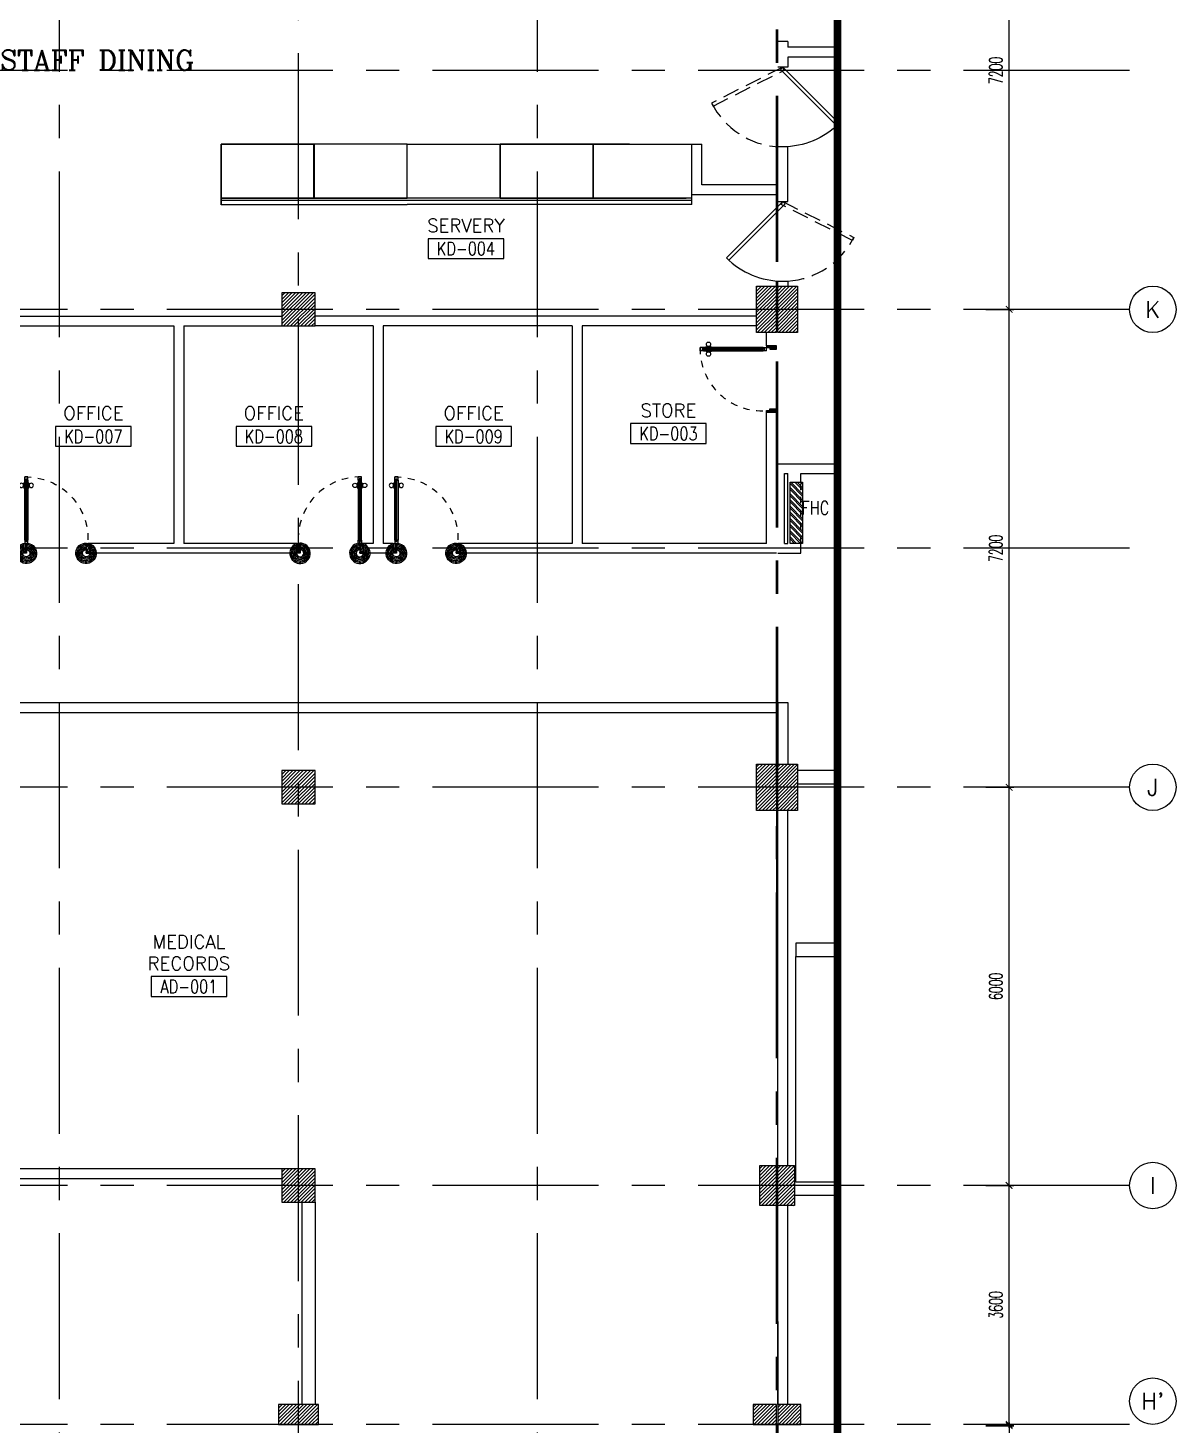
# Model space of a CAD drawing. Extents: x -0.4 to 91.7, y -13.2 to 78.1.
# Drawn here: x 74.37 to 91.66, y 33.36 to 54.41 of the extents above; entities that cross this region are included whole.
import ezdxf
from ezdxf.enums import TextEntityAlignment as Align

# ---------------------------------------------------------------- set-up
doc = ezdxf.new("R2010")
doc.units = 0
doc.header["$MEASUREMENT"] = 0
doc.header["$PDMODE"] = 3
doc.header["$PDSIZE"] = 0.1
for name, pattern in [('CENTER2', [1.125, 0.75, -0.125, 0.125, -0.125]), ('CENTERX2', [4, 2.5, -0.5, 0.5, -0.5]), ('HIDDEN', [0.375, 0.25, -0.125])]:
    doc.linetypes.add(name, pattern=pattern)
doc.layers.get('0').update_dxf_attribs({"color": 11, "linetype": 'CONTINUOUS'})
doc.layers.get('DEFPOINTS').update_dxf_attribs({"color": 11, "linetype": 'CONTINUOUS'})
for name, color, linetype in [('AX', 11, 'CONTINUOUS'), ('AX-CR', 11, 'CONTINUOUS'), ('AX-DIM', 11, 'CONTINUOUS'), ('AX-TXT', 11, 'CONTINUOUS'), ('AXES', 11, 'CENTERX2'), ('COL', 11, 'CONTINUOUS'), ('COUNTER', 11, 'CONTINUOUS'), ('DOOR', 11, 'CONTINUOUS'), ('EJ', 11, 'CONTINUOUS'), ('ELEV', 11, 'CONTINUOUS'), ('FHC', 11, 'CONTINUOUS'), ('HAT', 11, 'CONTINUOUS'), ('RM-BOX', 11, 'CONTINUOUS'), ('RM-NAME', 11, 'CONTINUOUS'), ('RM-NO', 11, 'CONTINUOUS'), ('SLOPE', 11, 'CONTINUOUS'), ('WALL', 11, 'CONTINUOUS')]:
    doc.layers.add(name, color=color, linetype=linetype)
doc.styles.add('ROMANC', font='romanc', dxfattribs={"height": 0.1})
doc.styles.add('ROMANS', font='ROMANS.shx', dxfattribs={"width": 0.6})
doc.dimstyles.new('STANDARD in', dxfattribs={"dimtxt": 0.2, "dimasz": 0.1, "dimexe": 0.07, "dimexo": 0.05, "dimgap": 0.1, "dimtad": 1, "dimdec": 0, "dimlfac": 1000, "dimzin": 0, "dimdsep": 46, "dimtxsty": 'ROMANS', "dimblk": 'ARCHTICK', "dimcen": 0.05, "dimdle": 0.05, "dimclrd": 7, "dimclre": 7, "dimclrt": 2, "dimadec": 0, "dimazin": 0, "dimtfac": 1, "dimtdec": 0, "dimtmove": 2, "dimatfit": 3, "dimldrblk": 'ARCHTICK', "dimfxl": 0, "dimtolj": 1, "dimtzin": 0, "dimarcsym": 0})
pattern_1 = [(45, (-298.103787, -5.161), (-0.0265165043, 0.0265165043), [])]

# ---------------------------------------------------------------- blocks, each defined once
blk = doc.blocks.new('COL50')
at = {"layer": 'COL'}
blk.add_lwpolyline([(-250, 250), (-250, -250), (250, -250), (250, 250)], close=True, dxfattribs=at)
blk = doc.blocks.new('*X59')
at = {"color": 0}
for p, q in [((203889, 41926), (204364, 42401)), ((203889, 41979), (204311, 42401)), ((203889, 42032), (204258, 42401)), ((203889, 42085), (204205, 42401)), ((203889, 42138), (204152, 42401)), ((203889, 42191), (204099, 42401)), ((203889, 42244), (204046, 42401)), ((203889, 42297), (203993, 42401)), ((203889, 42350), (203940, 42401)), ((203917, 41901), (204389, 42373)), ((203970, 41901), (204389, 42320)), ((204023, 41901), (204389, 42267)), ((204076, 41901), (204389, 42214)), ((204129, 41901), (204389, 42161)), ((204182, 41901), (204389, 42108)), ((204235, 41901), (204389, 42055)), ((204288, 41901), (204389, 42001)), ((204341, 41901), (204389, 41948))]:
    blk.add_line(p, q, dxfattribs=at)
blk = doc.blocks.new('RM1')
at = {"layer": 'RM-BOX'}
blk.add_lwpolyline([(570, -200), (-570, -200), (-570, -500), (570, -500)], close=True, dxfattribs=at)
at = {"layer": 'RM-NAME', "style": 'ROMANS'}
for tag, p in [('ROOMNAME1', (0, 324)), ('ROOMNAME2', (0, 0))]:
    blk.add_attdef(tag, text='', height=200, dxfattribs=at).set_placement(p, align=Align.MIDDLE)
at = {"layer": 'RM-NO', "style": 'ROMANS', "width": 0.8}
blk.add_attdef('ROOMNO', text='', height=200, dxfattribs=at).set_placement((0, -350), align=Align.MIDDLE)
blk = doc.blocks.new('*X61')
at = {"color": 0}
for p, q in [((203889, 47918), (204371, 48401)), ((203889, 47972), (204318, 48401)), ((203889, 48025), (204265, 48401)), ((203889, 48078), (204212, 48401)), ((203889, 48131), (204159, 48401)), ((203889, 48184), (204106, 48401)), ((203889, 48237), (204053, 48401)), ((203889, 48290), (204000, 48401)), ((203889, 48343), (203947, 48401)), ((203924, 47901), (204389, 48365)), ((203977, 47901), (204389, 48312)), ((204030, 47901), (204389, 48259)), ((204083, 47901), (204389, 48206)), ((204136, 47901), (204389, 48153)), ((204189, 47901), (204389, 48100)), ((204242, 47901), (204389, 48047)), ((204295, 47901), (204389, 47994)), ((204348, 47901), (204389, 47941))]:
    blk.add_line(p, q, dxfattribs=at)
blk = doc.blocks.new('*X63')
at = {"color": 0}
for p, q in [((203889, 55131), (204359, 55601)), ((203889, 55184), (204306, 55601)), ((203889, 55237), (204253, 55601)), ((203889, 55290), (204199, 55601)), ((203889, 55343), (204146, 55601)), ((203889, 55396), (204093, 55601)), ((203889, 55449), (204040, 55601)), ((203889, 55502), (203987, 55601)), ((203889, 55555), (203934, 55601)), ((203912, 55101), (204389, 55578)), ((203965, 55101), (204389, 55525)), ((204018, 55101), (204389, 55472)), ((204071, 55101), (204389, 55419)), ((204124, 55101), (204389, 55366)), ((204177, 55101), (204389, 55313)), ((204230, 55101), (204389, 55260)), ((204283, 55101), (204389, 55207)), ((204336, 55101), (204389, 55154))]:
    blk.add_line(p, q, dxfattribs=at)
blk = doc.blocks.new('C11')
at = {"layer": 'HAT'}
h = blk.add_hatch(dxfattribs=at)
h.set_pattern_fill('ANSI31', color=256, scale=300, style=0)
h.set_pattern_definition([(45, (-383765.23, -62181), (-26.5165043, 26.5165043), [])])
h.paths.add_polyline_path([(-20, 350), (-20, 700), (-320, 700), (-320, 350)])
h.paths.add_polyline_path([(-320, 0), (-20, 0), (-20, 350), (-320, 350)])
h = blk.add_hatch(dxfattribs=at)
h.set_pattern_fill('ANSI31', color=256, scale=300, style=0)
h.set_pattern_definition([(45, (-383445.23, -62181), (-26.5165043, 26.5165043), [])])
h.paths.add_polyline_path([(300, 350), (300, 700), (0, 700), (0, 350)])
h.paths.add_polyline_path([(0, 0), (300, 0), (300, 350), (0, 350)])
at = {"layer": 'COL'}
for points in [[(-20, 700), (-20, 0), (-320, 0), (-320, 700)], [(300, 700), (300, 0), (0, 0), (0, 700)]]:
    blk.add_lwpolyline(points, close=True, dxfattribs=at)
blk = doc.blocks.new('A$C24ED45A6')
at = {"layer": 'DOOR', "color": 0, "linetype": 'ByBlock'}
for p, q in [((909, 1055), (909, 990)), ((918, 1055), (909, 1055)), ((918, 978), (918, 1068)), ((925, 1068), (918, 1068)), ((918, 1055), (918, 990)), ((925, 1100), (925, 1150)), ((925, 1150), (975, 1150)), ((975, 1150), (925, 1150)), ((942, 1100), (925, 1100)), ((942, 1100), (942, 1120)), ((958, 1120), (942, 1120)), ((958, 1100), (958, 1120)), ((975, 1100), (958, 1100)), ((975, 1100), (975, 1150)), ((975, 1068), (982, 1068)), ((982, 978), (982, 1068)), ((982, 1055), (982, 990)), ((982, 1055), (991, 1055)), ((991, 1055), (991, 990)), ((918, 990), (909, 990)), ((925, 978), (918, 978)), ((975, 978), (982, 978)), ((982, 990), (991, 990)), ((0, 0), (0, 150)), ((0, 150), (25, 150)), ((50, 0), (0, 0)), ((25, 150), (25, 100)), ((25, 100), (50, 100)), ((50, 100), (50, 0)), ((925, 150), (925, 200)), ((925, 200), (942, 200)), ((925, 150), (975, 150)), ((942, 200), (942, 180)), ((942, 180), (958, 180)), ((975, 100), (950, 100)), ((950, 100), (950, 0)), ((958, 180), (958, 200)), ((958, 200), (975, 200)), ((975, 200), (975, 150)), ((1000, 150), (975, 150)), ((975, 150), (975, 100)), ((1000, 150), (1000, 0)), ((950, 0), (1000, 0))]:
    blk.add_line(p, q, dxfattribs=at)
at = {"layer": 'DOOR', "linetype": 'ByBlock'}
for p, q in [((925, 1100), (925, 200)), ((942, 200), (942, 1100)), ((958, 200), (958, 1100)), ((975, 200), (975, 1100))]:
    blk.add_line(p, q, dxfattribs=at)
at = {"layer": 'DOOR', "color": 9, "linetype": 'ByBlock'}
for p, q in [((50, 0), (0, 114)), ((50, 0), (0, 40)), ((50, 0), (37, 100)), ((950, 0), (1000, 114)), ((950, 0), (963, 100)), ((950, 0), (1000, 40))]:
    blk.add_line(p, q, dxfattribs=at)
at = {"layer": 'DOOR', "color": 0, "linetype": 'ByBlock'}
for centre in [(876, 1023), (1024, 1023)]:
    blk.add_circle(centre, 32.4, dxfattribs=at)
at = {"layer": 'DOOR', "linetype": 'HIDDEN', "ltscale": 0.5}
blk.add_arc((950, 222), 928, 88.456, 184.4816, dxfattribs=at)
at = {"layer": 'DOOR', "color": 9, "linetype": 'ByBlock'}
for centre, radius, start, end in [((50, 0), 154, 103.7142, 108.8947), ((50, 0), 134, 100.72, 111.8402), ((50, 0), 114, 102.6226, 115.9162), ((50, 0), 94.4, 90, 121.9818), ((50, 0), 74.4, 90, 132.2236), ((50, 0), 54.4, 90, 156.7926), ((50, 0), 34.4, 90, 180), ((50, 0), 14.4, 90, 180), ((950, 0), 94.4, 58.0182, 90), ((950, 0), 74.4, 47.7764, 90), ((950, 0), 54.4, 23.2074, 90), ((950, 0), 34.4, 0, 90), ((950, 0), 14.4, 0, 90), ((950, 0), 134, 68.1598, 79.28), ((950, 0), 114, 64.0838, 77.3774), ((950, 0), 154, 71.1053, 76.2858)]:
    blk.add_arc(centre, radius, start, end, dxfattribs=at)
at = {"layer": 'WALL'}
blk.add_line((1000, 0), (1000, 150), dxfattribs=at)
blk = doc.blocks.new('AXL')
at = {"layer": 'AX-CR'}
blk.add_circle((-350, 0), 350, dxfattribs=at)
at = {"layer": 'AX-TXT', "style": 'ROMANS'}
blk.add_attdef('AX', text='', height=250, dxfattribs=at).set_placement((-350, 0), align=Align.MIDDLE)
blk = doc.blocks.new('_ARCHTICK')
at = {"color": 0, "linetype": 'ByBlock', "const_width": 0.15}
blk.add_lwpolyline([(-0.5, -0.5), (0.5, 0.5)], dxfattribs=at)
blk = doc.blocks.new('*D143')
at = {"layer": 'AX-DIM', "color": 7, "linetype": 'ByBlock', "lineweight": -2}
for p, q in [((88.797, 36.97), (89.217, 36.97)), ((89.147, 33.32), (89.147, 37.02)), ((88.797, 33.37), (89.217, 33.37))]:
    blk.add_line(p, q, dxfattribs=at)
at = {"layer": 'DEFPOINTS', "color": 0, "linetype": 'ByBlock'}
for p in [(88.747, 36.97), (89.147, 36.97), (88.747, 33.37)]:
    blk.add_point(p, dxfattribs=at)
at = {"layer": 'AX-DIM', "color": 7, "linetype": 'ByBlock', "lineweight": -2, "xscale": 0.1, "yscale": 0.1, "zscale": 0.1}
for p, rotation in [((89.147, 36.97), 90), ((89.147, 33.37), 270)]:
    blk.add_blockref('_ARCHTICK', p, dxfattribs=dict(at, rotation=rotation))
at = {"layer": 'AX-DIM', "color": 2, "linetype": 'ByBlock', "insert": (88.947, 35.17), "char_height": 0.2, "attachment_point": 5, "rotation": 90, "style": 'ROMANS'}
blk.add_mtext('\\A1;3600', dxfattribs=at)
blk = doc.blocks.new('*D150')
at = {"layer": 'AX-DIM', "color": 7, "linetype": 'ByBlock', "lineweight": -2}
for p, q in [((88.797, 57.37), (89.217, 57.37)), ((89.147, 50.12), (89.147, 57.42)), ((88.797, 50.17), (89.217, 50.17))]:
    blk.add_line(p, q, dxfattribs=at)
at = {"layer": 'DEFPOINTS', "color": 0, "linetype": 'ByBlock'}
for p in [(88.747, 57.37), (89.147, 57.37), (88.747, 50.17)]:
    blk.add_point(p, dxfattribs=at)
at = {"layer": 'AX-DIM', "color": 7, "linetype": 'ByBlock', "lineweight": -2, "xscale": 0.1, "yscale": 0.1, "zscale": 0.1}
for p, rotation in [((89.147, 57.37), 90), ((89.147, 50.17), 270)]:
    blk.add_blockref('_ARCHTICK', p, dxfattribs=dict(at, rotation=rotation))
at = {"layer": 'AX-DIM', "color": 2, "linetype": 'ByBlock', "insert": (88.947, 53.77), "char_height": 0.2, "attachment_point": 5, "rotation": 90, "style": 'ROMANS'}
blk.add_mtext('\\A1;7200', dxfattribs=at)
blk = doc.blocks.new('*D151')
at = {"layer": 'AX-DIM', "color": 7, "linetype": 'ByBlock', "lineweight": -2}
for p, q in [((88.797, 50.17), (89.217, 50.17)), ((89.147, 42.92), (89.147, 50.22)), ((88.797, 42.97), (89.217, 42.97))]:
    blk.add_line(p, q, dxfattribs=at)
at = {"layer": 'DEFPOINTS', "color": 0, "linetype": 'ByBlock'}
for p in [(88.747, 50.17), (89.147, 50.17), (88.747, 42.97)]:
    blk.add_point(p, dxfattribs=at)
at = {"layer": 'AX-DIM', "color": 7, "linetype": 'ByBlock', "lineweight": -2, "xscale": 0.1, "yscale": 0.1, "zscale": 0.1}
for p, rotation in [((89.147, 50.17), 90), ((89.147, 42.97), 270)]:
    blk.add_blockref('_ARCHTICK', p, dxfattribs=dict(at, rotation=rotation))
at = {"layer": 'AX-DIM', "color": 2, "linetype": 'ByBlock', "insert": (88.947, 46.57), "char_height": 0.2, "attachment_point": 5, "rotation": 90, "style": 'ROMANS'}
blk.add_mtext('\\A1;7200', dxfattribs=at)
blk = doc.blocks.new('*D152')
at = {"layer": 'AX-DIM', "color": 7, "linetype": 'ByBlock', "lineweight": -2}
for p, q in [((88.797, 42.97), (89.217, 42.97)), ((89.147, 36.92), (89.147, 43.02)), ((88.797, 36.97), (89.217, 36.97))]:
    blk.add_line(p, q, dxfattribs=at)
at = {"layer": 'DEFPOINTS', "color": 0, "linetype": 'ByBlock'}
for p in [(88.747, 42.97), (89.147, 42.97), (88.747, 36.97)]:
    blk.add_point(p, dxfattribs=at)
at = {"layer": 'AX-DIM', "color": 7, "linetype": 'ByBlock', "lineweight": -2, "xscale": 0.1, "yscale": 0.1, "zscale": 0.1}
for p, rotation in [((89.147, 42.97), 90), ((89.147, 36.97), 270)]:
    blk.add_blockref('_ARCHTICK', p, dxfattribs=dict(at, rotation=rotation))
at = {"layer": 'AX-DIM', "color": 2, "linetype": 'ByBlock', "insert": (88.947, 39.97), "char_height": 0.2, "attachment_point": 5, "rotation": 90, "style": 'ROMANS'}
blk.add_mtext('\\A1;6000', dxfattribs=at)
blk = doc.blocks.new('*D156')
at = {"layer": 'AX-DIM', "color": 7, "linetype": 'ByBlock', "lineweight": -2}
for p, q in [((88.797, 33.35), (89.217, 33.35)), ((89.147, 33.4), (89.147, 27.3)), ((88.797, 27.35), (89.217, 27.35))]:
    blk.add_line(p, q, dxfattribs=at)
at = {"layer": 'DEFPOINTS', "color": 0, "linetype": 'ByBlock'}
for p in [(88.747, 33.35), (88.747, 27.35), (89.147, 27.35)]:
    blk.add_point(p, dxfattribs=at)
at = {"layer": 'AX-DIM', "color": 7, "linetype": 'ByBlock', "lineweight": -2, "xscale": 0.1, "yscale": 0.1, "zscale": 0.1}
for p, rotation in [((89.147, 33.35), 90), ((89.147, 27.35), 270)]:
    blk.add_blockref('_ARCHTICK', p, dxfattribs=dict(at, rotation=rotation))
at = {"layer": 'AX-DIM', "color": 2, "linetype": 'ByBlock', "insert": (88.947, 30.35), "char_height": 0.2, "attachment_point": 5, "rotation": 90, "style": 'ROMANS'}
blk.add_mtext('\\A1;6000', dxfattribs=at)

msp = doc.modelspace()

# ---------------------------------------------------------------- hatches: boundary and pattern name
at = {"layer": 'FHC', "linetype": 'ByBlock', "ltscale": 0.3}
h = msp.add_hatch(dxfattribs=at)
h.set_pattern_fill('ANSI32', color=11, scale=175, angle=90, style=0)
h.set_pattern_definition([(135, (117.08745, -185.551366), (-0.046403882, -0.046403882), []), (135, (117.08745, -185.52043), (-0.046403882, -0.046403882), [])])
h.paths.add_polyline_path([(86.0364, 47.5648), (85.8464, 47.5648), (85.8464, 46.6448), (86.0364, 46.6448)])
h.paths.add_polyline_path([(86.4576, 46.4322), (86.0367, 46.4322), (86.0367, 46.6947), (86.4576, 46.6947)], flags=9)
at = {"layer": 'HAT'}
h = msp.add_hatch(dxfattribs=at)
h.set_pattern_fill('ANSI31', color=256, scale=0.3, style=0)
h.set_pattern_definition([(45, (-298.103787, -12.361), (-0.0265165043, 0.0265165043), [])])
h.paths.add_polyline_path([(85.6414, 50.17), (85.6414, 50.52), (85.3414, 50.52), (85.3414, 50.17)])
h.paths.add_polyline_path([(85.3414, 49.82), (85.6414, 49.82), (85.6414, 50.17), (85.3414, 50.17)])
h = msp.add_hatch(dxfattribs=at)
h.set_pattern_fill('ANSI31', color=256, scale=0.3, style=0)
h.set_pattern_definition([(45, (-297.783787, -12.361), (-0.0265165043, 0.0265165043), [])])
h.paths.add_polyline_path([(85.9614, 50.17), (85.9614, 50.52), (85.6614, 50.52), (85.6614, 50.17)])
h.paths.add_polyline_path([(85.6614, 49.82), (85.9614, 49.82), (85.9614, 50.17), (85.6614, 50.17)])
h = msp.add_hatch(dxfattribs=at)
h.set_pattern_fill('ANSI31', color=256, scale=0.3, style=0)
h.set_pattern_definition(pattern_1)
h.paths.add_polyline_path([(85.6414, 37.27), (85.3914, 37.27), (85.3914, 36.97), (85.6414, 36.97)])
h.paths.add_polyline_path([(85.6414, 36.97), (85.3914, 36.97), (85.3914, 36.67), (85.6414, 36.67)])
h = msp.add_hatch(dxfattribs=at)
h.set_pattern_fill('ANSI31', color=256, scale=0.3, style=0)
h.set_pattern_definition([(45, (-297.833787, -5.161), (-0.0265165043, 0.0265165043), [])])
h.paths.add_polyline_path([(85.9114, 37.27), (85.6614, 37.27), (85.6614, 36.97), (85.9114, 36.97)])
h.paths.add_polyline_path([(85.9114, 36.97), (85.6614, 36.97), (85.6614, 36.67), (85.9114, 36.67)])
h = msp.add_hatch(dxfattribs=at)
h.set_pattern_fill('ANSI31', color=256, scale=0.3, style=0)
h.set_pattern_definition([(45, (-280.103787, -5.161), (-0.0265165043, 0.0265165043), [])])
h.paths.add_polyline_path([(78.4414, 33.37), (78.4414, 33.67), (78.1414, 33.67), (78.1414, 33.37)])
h.paths.add_polyline_path([(78.7414, 33.37), (78.7414, 33.67), (78.4414, 33.67), (78.4414, 33.37)])
h = msp.add_hatch(dxfattribs=at)
h.set_pattern_fill('ANSI31', color=256, scale=0.3, style=0)
h.set_pattern_definition(pattern_1)
h.paths.add_polyline_path([(85.2914, 33.37), (85.6414, 33.37), (85.6414, 33.67), (85.2914, 33.67)])
h = msp.add_hatch(dxfattribs=at)
h.set_pattern_fill('ANSI31', color=256, scale=0.3, style=0)
h.set_pattern_definition([(45, (-297.733787, -5.161), (-0.0265165043, 0.0265165043), [])])
h.paths.add_polyline_path([(85.6614, 33.37), (86.0114, 33.37), (86.0114, 33.67), (85.6614, 33.67)])

# ---------------------------------------------------------------- linework, layer by layer
at = {"layer": 'AXES'}
for p, q in [((78.4414, -12.4715), (78.4414, 77.3632)), ((85.6414, -1.1143), (85.6414, 77.0132)), ((85.6614, -1.1143), (85.6614, 77.0132)), ((74.8414, 5.75), (74.8414, 64.57)), ((82.0414, 5.75), (82.0414, 64.57)), ((90.9611, 53.77), (69.4414, 53.77)), ((90.9611, 50.17), (69.4414, 50.17)), ((90.9611, 46.57), (69.4414, 46.57)), ((90.9611, 42.97), (69.4414, 42.97)), ((90.9611, 36.97), (69.4414, 36.97)), ((90.9611, 33.37), (69.4414, 33.37))]:
    msp.add_line(p, q, dxfattribs=at)
at = {"layer": 'COL'}
for points in [[(78.1914, 50.42), (78.1914, 49.92), (78.6914, 49.92), (78.6914, 50.42)], [(85.6414, 50.52), (85.6414, 49.82), (85.3414, 49.82), (85.3414, 50.52)], [(85.9614, 50.52), (85.9614, 49.82), (85.6614, 49.82), (85.6614, 50.52)], [(85.6414, 37.27), (85.6414, 36.67), (85.3914, 36.67), (85.3914, 37.27)], [(85.9114, 37.27), (85.9114, 36.67), (85.6614, 36.67), (85.6614, 37.27)], [(78.7414, 33.67), (78.1414, 33.67), (78.1414, 33.37), (78.7414, 33.37)], [(85.2914, 33.67), (85.2914, 33.37), (85.6414, 33.37), (85.6414, 33.67)], [(85.6614, 33.67), (85.6614, 33.37), (86.0114, 33.37), (86.0114, 33.67)]]:
    msp.add_lwpolyline(points, close=True, dxfattribs=at)
for points in [[(86.5613, 43.22), (85.9614, 43.22), (85.9614, 43.02), (86.5613, 43.02)], [(86.5613, 40.62), (85.9314, 40.62), (85.9314, 40.42), (86.5613, 40.42)]]:
    msp.add_lwpolyline(points, dxfattribs=at)
at = {"layer": 'COUNTER'}
msp.add_line((85.6414, 42.62), (85.6414, 40.095), dxfattribs=at)
at = {"layer": 'DOOR', "color": 11, "linetype": 'HIDDEN'}
for points in [[(84.6653, 53.279), (84.6879, 53.2343), (85.759, 53.7754), (85.7364, 53.82), (84.6653, 53.279, 0.2646419), (85.6614, 52.62, 0.4142117)], [(86.8076, 51.254), (86.785, 51.2093), (85.7139, 51.7504), (85.7364, 51.795), (86.8076, 51.254, -0.2646419), (85.8114, 50.595, -0.4142117)]]:
    msp.add_lwpolyline(points, format="xyb", dxfattribs=at)
at = {"layer": 'DOOR'}
for points in [[(86.585, 52.9715), (86.5496, 52.9361), (85.7011, 53.7846), (85.7364, 53.82), (86.585, 52.9715, -0.1989107), (85.7364, 52.62, -0.4142117)], [(84.8879, 50.9465), (84.9233, 50.9111), (85.7718, 51.7596), (85.7364, 51.795), (84.8879, 50.9465, 0.1989107), (85.7364, 50.595, 0.4142117)]]:
    msp.add_lwpolyline(points, format="xyb", dxfattribs=at)
at = {"layer": 'ELEV', "linetype": 'CENTER2', "const_width": 0.12}
msp.add_lwpolyline([(86.5613, -0.0385), (86.5613, 66.97)], dxfattribs=at)
at = {"layer": 'FHC', "linetype": 'ByBlock', "ltscale": 0.3}
for p, q in [((85.8464, 46.6448), (85.8464, 47.5648)), ((85.8464, 47.5648), (86.0364, 47.5648)), ((86.0364, 47.5648), (86.0364, 46.6448)), ((86.0364, 46.6448), (85.8464, 46.6448))]:
    msp.add_line(p, q, dxfattribs=at)
at = {"layer": 'FHC', "color": 250, "linetype": 'HIDDEN', "ltscale": 0.25}
msp.add_line((86.0114, 46.6478), (86.0114, 47.563), dxfattribs=at)
at = {"layer": 'SLOPE', "linetype": 'ByBlock'}
for p, q in [((77.2757, 52.6577), (78.6757, 52.6577)), ((78.6757, 52.6577), (77.2757, 52.6577)), ((78.6757, 52.6577), (77.2757, 52.6577)), ((77.2757, 52.6577), (78.6757, 52.6577)), ((77.2757, 52.6577), (77.2757, 51.8477)), ((77.2757, 51.7477), (77.2757, 52.6577)), ((77.2797, 51.8477), (77.2797, 52.6577)), ((77.2797, 52.6577), (77.2797, 51.7477)), ((78.6757, 51.8477), (78.6757, 52.6577)), ((78.6757, 51.8477), (78.6757, 52.6577)), ((78.6757, 51.8477), (78.6757, 52.6577)), ((78.6757, 51.8477), (78.6757, 52.6577)), ((78.6757, 51.8477), (78.6757, 52.6577)), ((78.6757, 51.8477), (78.6757, 52.6577)), ((78.6797, 52.6577), (78.6797, 51.8477)), ((80.0797, 52.6577), (78.6797, 52.6577)), ((80.0797, 52.6577), (78.6797, 52.6577)), ((78.6797, 52.6577), (78.6797, 51.8477)), ((80.0797, 52.6577), (84.3664, 52.6577)), ((80.0797, 51.8477), (80.0797, 52.6577)), ((80.0797, 51.8478), (80.0797, 52.6577)), ((80.0797, 52.6577), (81.4797, 52.6577)), ((80.0797, 51.8478), (80.0797, 52.6577)), ((80.0797, 51.8477), (80.0797, 52.6577)), ((82.8797, 52.6578), (81.4797, 52.6578)), ((81.4797, 52.6578), (81.4797, 51.8478)), ((81.4797, 51.8477), (81.4797, 52.6577)), ((81.4797, 51.8478), (81.4797, 52.6577)), ((81.4797, 52.6577), (81.4797, 51.8478)), ((82.8797, 51.8478), (82.8797, 52.6578)), ((82.8797, 52.6578), (82.8797, 51.8478)), ((82.8797, 52.6578), (82.8797, 51.8478)), ((83.4297, 52.6578), (82.8797, 52.6578)), ((83.4297, 52.6578), (82.8797, 52.6578)), ((82.8797, 51.8477), (82.8797, 52.6577)), ((82.8797, 51.8478), (82.8797, 52.6577)), ((84.3664, 51.7478), (84.3664, 52.6577)), ((77.2757, 51.8477), (78.6757, 51.8477)), ((77.2757, 51.8477), (78.6757, 51.8477)), ((77.2757, 51.8477), (78.6757, 51.8477)), ((77.2757, 51.8477), (78.6757, 51.8477)), ((78.6797, 51.8477), (77.2757, 51.8477)), ((78.6757, 51.8127), (77.2757, 51.8127)), ((78.6797, 51.8477), (77.2797, 51.8477)), ((78.6757, 51.8127), (77.3107, 51.8127)), ((80.0797, 51.8477), (78.6797, 51.8477)), ((78.6797, 51.8477), (80.0797, 51.8477)), ((78.6797, 51.8477), (80.0797, 51.8477)), ((80.0797, 51.8477), (78.6797, 51.8477)), ((80.0797, 51.8127), (78.6797, 51.8127)), ((80.0797, 51.8127), (78.6797, 51.8127)), ((81.4797, 51.8478), (80.0797, 51.8478)), ((81.4797, 51.8478), (80.0797, 51.8478)), ((81.4797, 51.8478), (80.0797, 51.8478)), ((81.4797, 51.8478), (80.0797, 51.8478)), ((84.3664, 51.8478), (80.0797, 51.8478)), ((81.4797, 51.8478), (80.0797, 51.8478)), ((81.4797, 51.8478), (80.0797, 51.8478)), ((81.4797, 51.8478), (80.0797, 51.8478)), ((81.4797, 51.8478), (80.0797, 51.8478)), ((81.4797, 51.8478), (80.0797, 51.8478)), ((84.3664, 51.8128), (80.0797, 51.8128)), ((81.4797, 51.8128), (80.0797, 51.8128)), ((81.4797, 51.8478), (82.8797, 51.8478)), ((82.8797, 51.8478), (81.4797, 51.8478)), ((82.8797, 51.8128), (81.4797, 51.8128)), ((84.2797, 51.8478), (82.8797, 51.8478)), ((82.8797, 51.8478), (84.2797, 51.8478)), ((82.8797, 51.8478), (84.2797, 51.8478)), ((84.2797, 51.8128), (82.8797, 51.8128)), ((78.6757, 51.7477), (77.2757, 51.7477)), ((80.0797, 51.7477), (78.6797, 51.7477)), ((81.4797, 51.7478), (80.0797, 51.7478)), ((82.8797, 51.7478), (81.4797, 51.7478)), ((84.3664, 51.7478), (82.8797, 51.7478))]:
    msp.add_line(p, q, dxfattribs=at)
at = {"layer": 'WALL'}
for p, q in [((85.8114, 54.2074), (85.6614, 54.2074)), ((85.8114, 54.2074), (85.8114, 54.12)), ((86.5613, 54.12), (85.8114, 54.12)), ((86.5613, 53.97), (85.8114, 53.97)), ((85.8114, 53.97), (85.8114, 53.82)), ((85.8114, 53.82), (85.6614, 53.82)), ((84.3664, 51.895), (84.3664, 52.6577)), ((84.3664, 52.6577), (84.5164, 52.6577)), ((84.5164, 52.045), (84.5164, 52.6577)), ((85.6614, 51.795), (85.6614, 52.62)), ((85.8114, 52.62), (85.6614, 52.62)), ((85.8114, 51.795), (85.8114, 52.62)), ((85.6414, 52.045), (84.5164, 52.045)), ((85.6414, 51.895), (85.6414, 52.045)), ((85.6414, 51.895), (84.3664, 51.895)), ((85.6414, 51.795), (85.6414, 51.895)), ((85.6614, 51.795), (85.8114, 51.795)), ((85.6414, 50.42), (85.6414, 50.595)), ((85.6614, 50.595), (85.8114, 50.595)), ((85.6614, 50.52), (85.6614, 50.595)), ((85.8114, 50.595), (85.8114, 50.52)), ((73.9664, 50.07), (78.1914, 50.07)), ((74.2164, 49.92), (76.5664, 49.92)), ((76.5664, 49.92), (76.5664, 46.645)), ((76.7164, 49.92), (76.7164, 46.645)), ((76.7164, 49.92), (78.1914, 49.92)), ((85.3414, 50.07), (78.6914, 50.07)), ((79.5664, 49.92), (78.6914, 49.92)), ((79.5664, 49.92), (79.5664, 46.645)), ((82.5664, 49.92), (79.7164, 49.92)), ((79.7164, 49.92), (79.7164, 46.645)), ((82.5664, 49.92), (82.5664, 46.645)), ((82.7164, 49.92), (82.7164, 46.645)), ((85.3414, 49.92), (82.7164, 49.92)), ((85.4914, 49.621), (85.4914, 49.82)), ((85.4914, 49.621), (85.6414, 49.621)), ((85.4914, 46.645), (85.4914, 48.621)), ((85.4914, 48.621), (85.6414, 48.621)), ((85.6614, 47.845), (86.5613, 47.845)), ((85.7614, 47.695), (85.8114, 47.695)), ((85.7614, 46.645), (85.7614, 47.695)), ((85.8114, 46.645), (85.8114, 47.695)), ((86.0114, 47.695), (86.5613, 47.695)), ((86.0114, 47.5648), (86.0114, 47.695)), ((76.5664, 46.645), (75.2928, 46.645)), ((75.2928, 46.645), (75.2928, 46.495)), ((78.4164, 46.645), (76.7164, 46.645)), ((78.4164, 46.645), (78.4164, 46.495)), ((79.5664, 46.645), (79.4164, 46.645)), ((79.8664, 46.645), (79.7164, 46.645)), ((79.8664, 46.645), (79.8664, 46.495)), ((80.8664, 46.645), (80.8664, 46.495)), ((82.5664, 46.645), (80.8664, 46.645)), ((85.4914, 46.645), (82.7164, 46.645)), ((85.7614, 46.645), (85.8114, 46.645)), ((86.0114, 46.495), (86.0114, 46.6448)), ((78.4164, 46.495), (75.2928, 46.495)), ((79.8664, 46.495), (79.4164, 46.495)), ((85.6414, 46.495), (80.8664, 46.495)), ((85.6614, 46.495), (86.0114, 46.495)), ((72.5164, 44.245), (85.8114, 44.245)), ((85.6414, 43.22), (85.6414, 44.245)), ((85.6614, 44.245), (85.6614, 43.32)), ((85.8114, 44.245), (85.8114, 43.32)), ((71.1414, 44.095), (85.6414, 44.095)), ((85.6614, 37.27), (85.6614, 42.62)), ((85.8114, 37.27), (85.8114, 42.62)), ((85.9314, 37.02), (85.9314, 40.42)), ((85.8114, 37.27), (85.8114, 39.07)), ((78.1914, 37.22), (71.4914, 37.22)), ((78.1914, 37.07), (71.4914, 37.07)), ((86.5613, 37.02), (85.9314, 37.02)), ((78.4914, 36.72), (78.4914, 33.67)), ((78.6914, 36.72), (78.6914, 33.67)), ((85.6614, 33.67), (85.6614, 36.67)), ((85.6614, 33.67), (85.6614, 36.67)), ((85.8114, 33.67), (85.8114, 36.67)), ((86.5613, 36.82), (85.9114, 36.82)), ((85.6614, 34.92), (85.6614, 27.6))]:
    msp.add_line(p, q, dxfattribs=at)

# ---------------------------------------------------------------- block references
at = {"layer": 'AX', "xscale": 0.001000000047497451, "yscale": 0.0009999999892897904, "zscale": 0.001}
for p, values in [((91.6611, 50.17), {'AX': 'K'}), ((91.6611, 42.97), {'AX': 'J'}), ((91.6611, 36.97), {'AX': 'I'}), ((91.6611, 33.72), {'AX': "H'"})]:
    msp.add_blockref('AXL', p, dxfattribs=at).add_auto_attribs(values)
at = {"layer": 'COL', "xscale": 0.001000000047497451, "yscale": 0.0009999999892897904, "zscale": 0.001}
for p in [(78.4414, 42.97), (78.4414, 36.97)]:
    msp.add_blockref('COL50', p, dxfattribs=at)
at = {"layer": 'DOOR', "color": 0, "xscale": 0.0009999999892897904, "yscale": 0.0009999999892897904, "zscale": 0.001, "rotation": 90}
msp.add_blockref('A$C24ED45A6', (85.6414, 48.621), dxfattribs=at)
at = {"layer": 'DOOR', "color": 0, "yscale": 0.0009999999892897904, "zscale": 0.001}
for p, xscale in [((75.2928, 46.495), -0.001000000047497451), ((78.4164, 46.495), 0.001000000047497451), ((80.8664, 46.495), -0.001000000047497451)]:
    msp.add_blockref('A$C24ED45A6', p, dxfattribs=dict(at, xscale=xscale))
at = {"layer": 'EJ', "color": 2, "linetype": 'ByBlock', "xscale": 0.001000000047497451, "yscale": 0.0009999999892897904, "zscale": 0.001}
msp.add_blockref('C11', (85.6614, 42.62), dxfattribs=at)
at = {"layer": 'HAT', "xscale": 0.001000000047497451, "yscale": 0.0009999999892897904, "zscale": 0.001}
for p, values in [((80.9641, 51.4349), {'ROOMNO': 'KD-004', 'ROOMNAME2': 'SERVERY'}), ((75.3527, 48.6067), {'ROOMNO': 'KD-007', 'ROOMNAME2': 'OFFICE'}), ((78.0712, 48.6067), {'ROOMNO': 'KD-008', 'ROOMNAME2': 'OFFICE'}), ((81.0812, 48.6067), {'ROOMNO': 'KD-009', 'ROOMNAME2': 'OFFICE'}), ((84.0148, 48.6485), {'ROOMNO': 'KD-003', 'ROOMNAME2': 'STORE'}), ((76.7916, 40.3163), {'ROOMNO': 'AD-001', 'ROOMNAME2': 'RECORDS', 'ROOMNAME1': 'MEDICAL'})]:
    msp.add_blockref('RM1', p, dxfattribs=at).add_auto_attribs(values)
for name in ['*X63', '*X61', '*X59']:
    msp.add_blockref(name, (-125.6971, -5.181), dxfattribs=at)

# ---------------------------------------------------------------- texts
at = {"layer": 'FHC', "style": 'ROMANS', "width": 0.8}
msp.add_text('FHC', height=0.2, dxfattribs=at).set_placement((86.0187, 47.0785))
at = {"layer": 'RM-NAME', "style": 'ROMANC'}
msp.add_text('STAFF DINING', height=0.3, dxfattribs=at).set_placement((75.4129, 53.9247), align=Align.MIDDLE)

# ---------------------------------------------------------------- dimensions: what is measured, and where the dimension line sits
at = {"layer": 'AX-DIM', "linetype": 'ByBlock'}
for base, p1, p2, picture, middle in [((89.1471, 57.37), (88.7471, 50.17), (88.7471, 57.37), '*D150', (88.9471, 53.77)), ((89.1471, 50.17), (88.7471, 42.97), (88.7471, 50.17), '*D151', (88.9471, 46.57)), ((89.1471, 42.97), (88.7471, 36.97), (88.7471, 42.97), '*D152', (88.9471, 39.97)), ((89.1471, 36.97), (88.7471, 33.37), (88.7471, 36.97), '*D143', (88.9471, 35.17)), ((89.1471, 27.35), (88.7471, 33.35), (88.7471, 27.35), '*D156', (88.9471, 30.35))]:
    dim = msp.add_linear_dim(base=base, p1=p1, p2=p2, angle=90, dimstyle='STANDARD in', dxfattribs=at)
    dim.commit()
    dim.dimension.update_dxf_attribs({"geometry": picture, "text_midpoint": middle})

doc.saveas('drawing.dxf')
